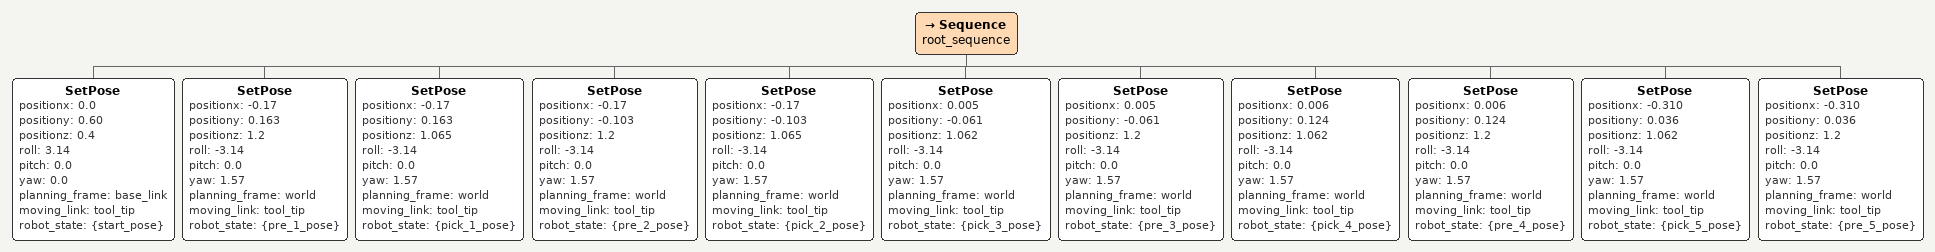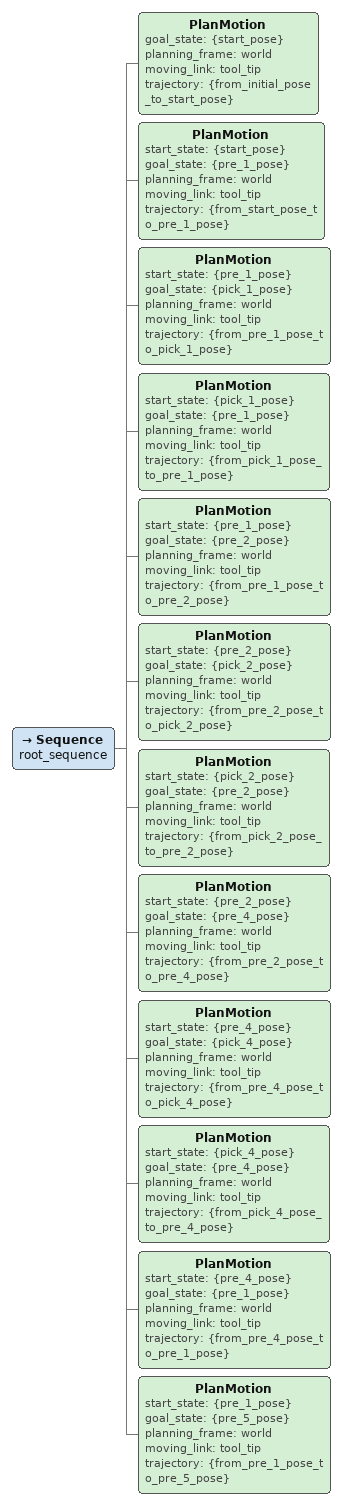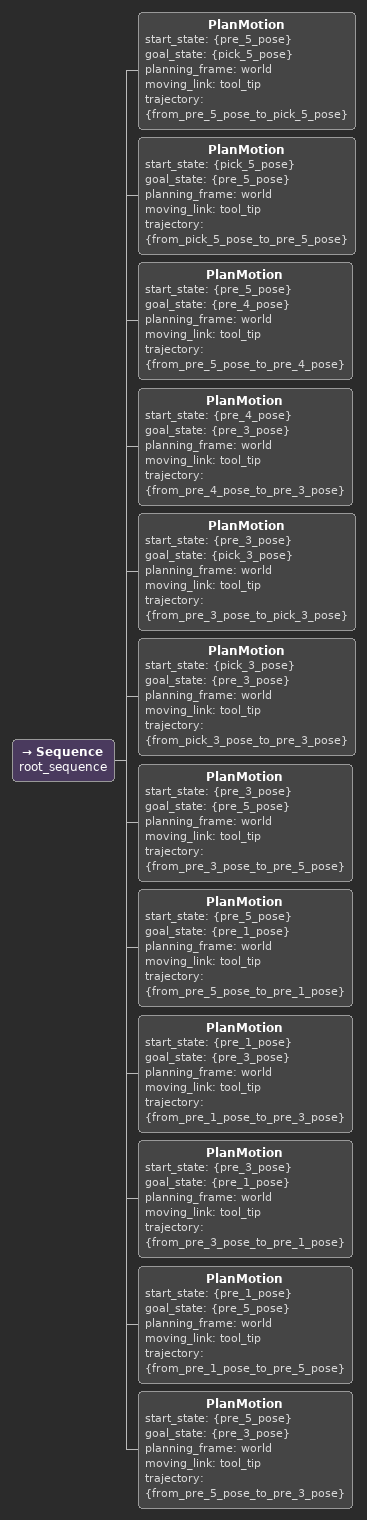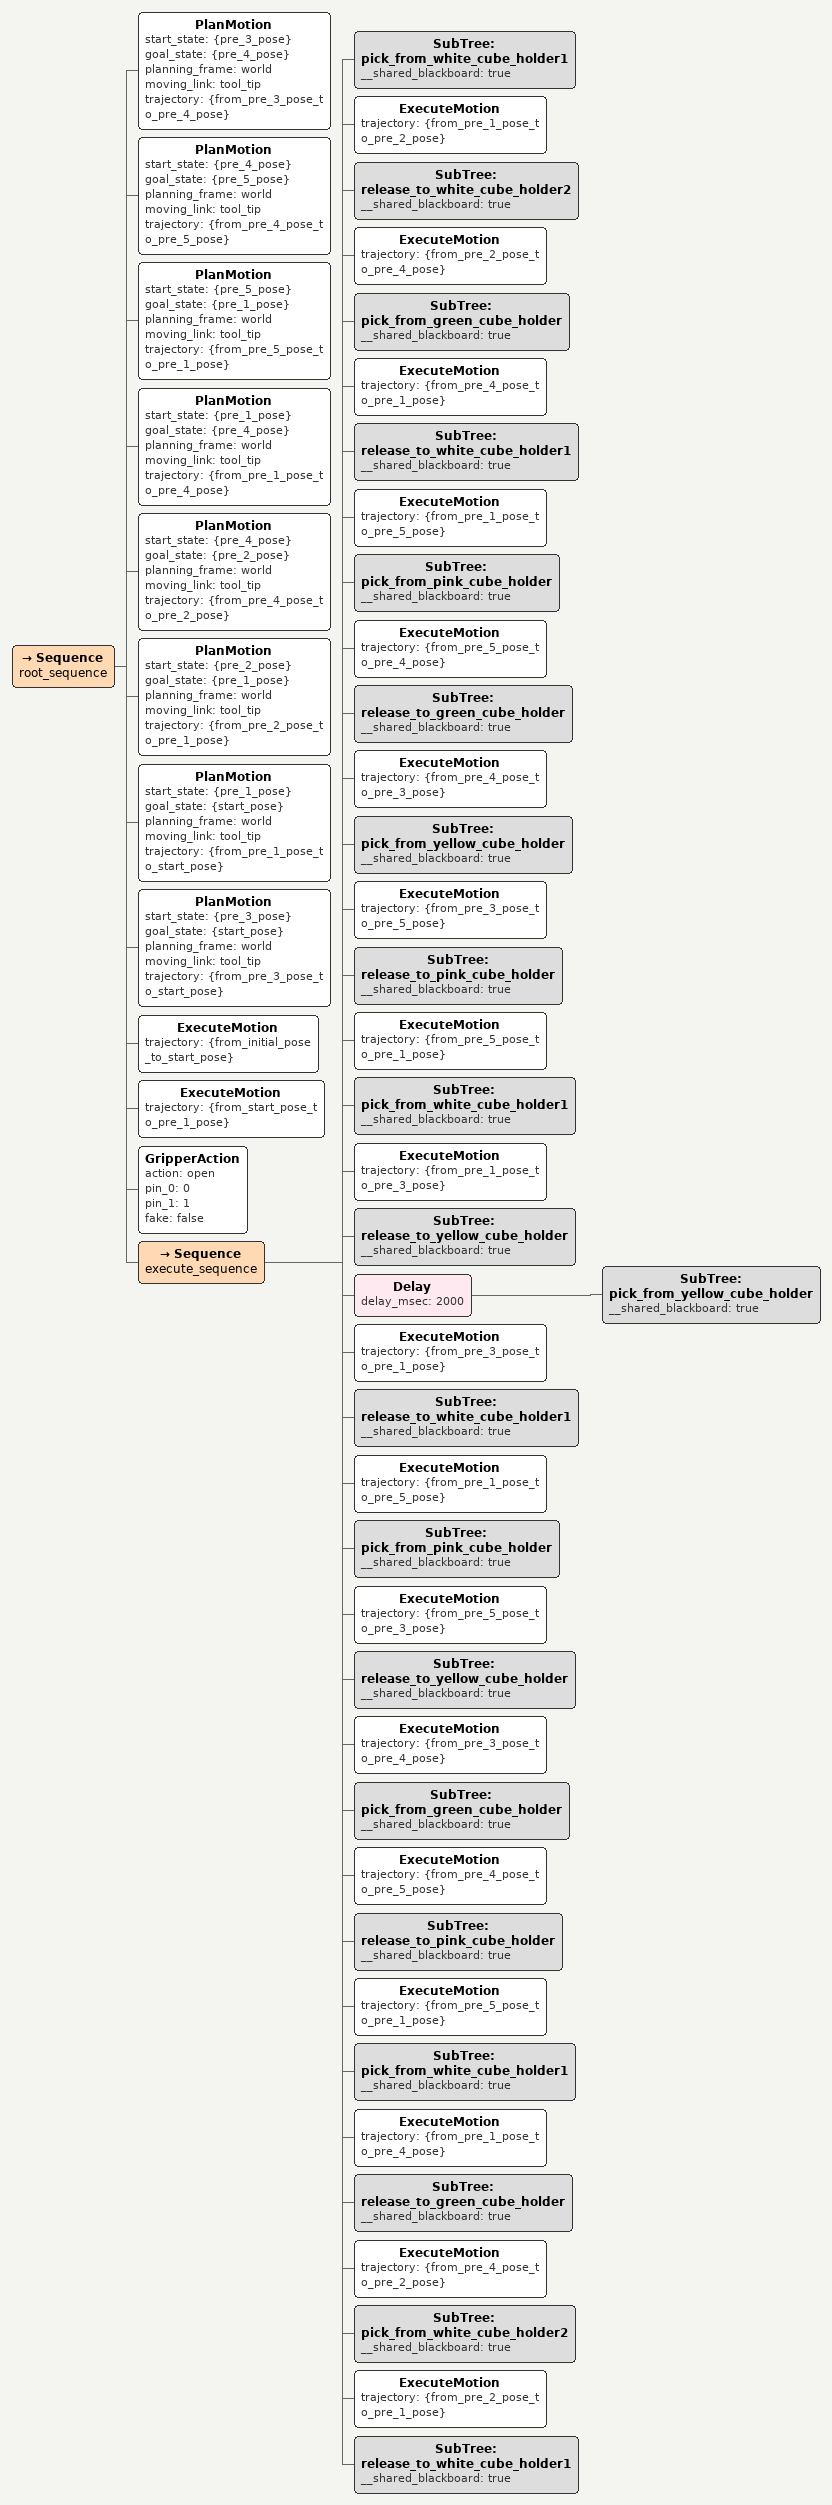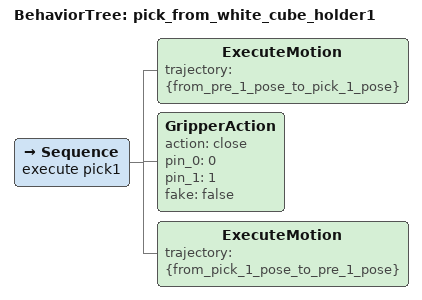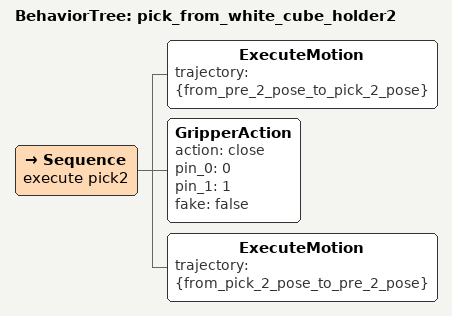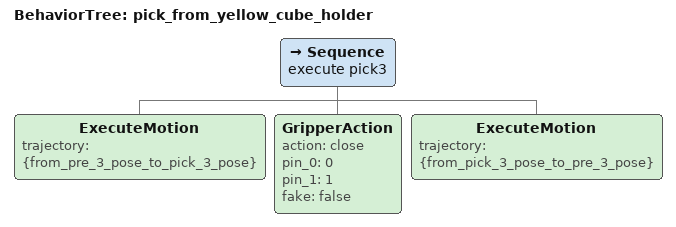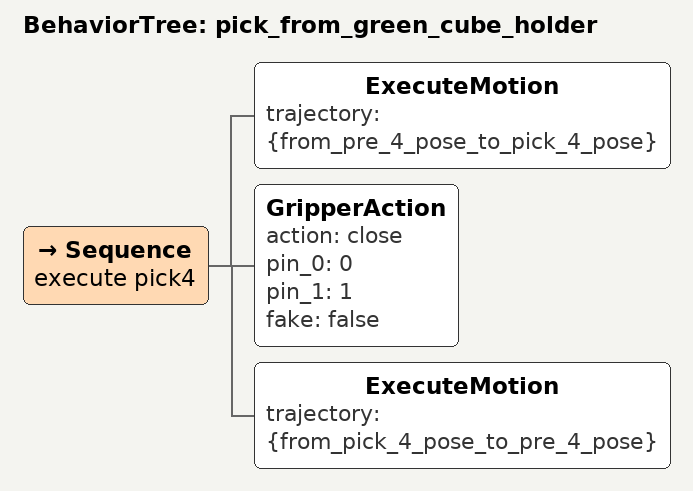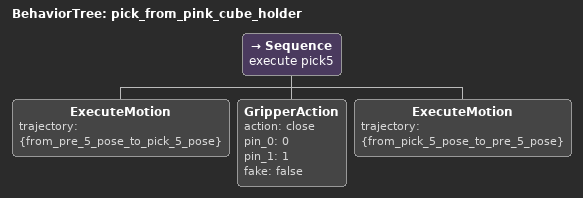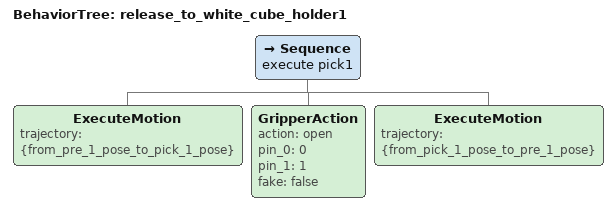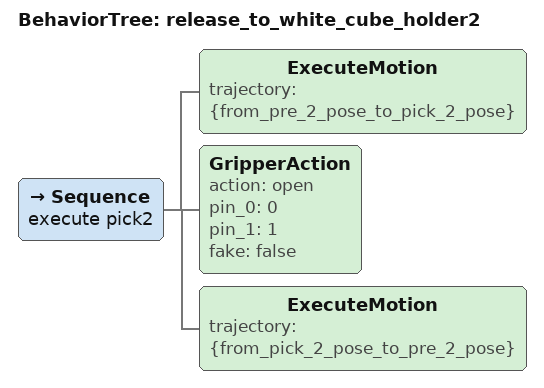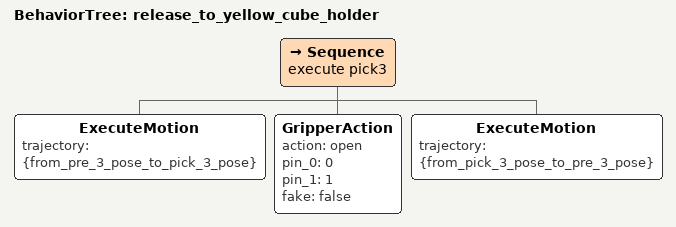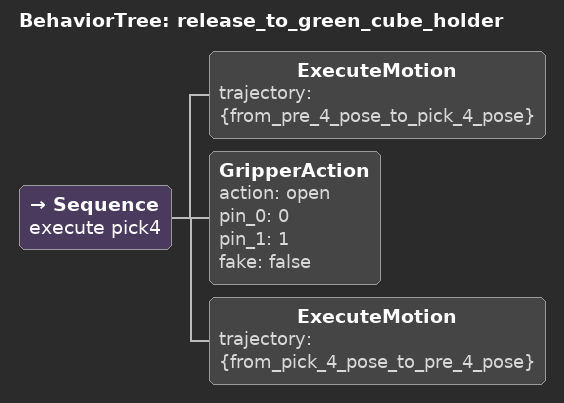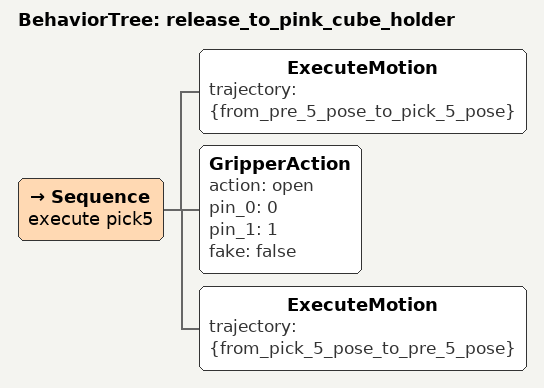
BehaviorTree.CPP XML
<Sequence name="root_sequence">
    <SetPose positionx="0.0" positiony="0.60" positionz="0.4" roll="3.14" pitch="0.0" yaw="0.0" planning_frame="base_link" moving_link="tool_tip" robot_state="{start_pose}"/>
    <SetPose positionx="-0.17" positiony="0.163" positionz="1.2" roll="-3.14" pitch="0.0" yaw="1.57" planning_frame="world" moving_link="tool_tip" robot_state="{pre_1_pose}"/>
    <SetPose positionx="-0.17" positiony="0.163" positionz="1.065" roll="-3.14" pitch="0.0" yaw="1.57" planning_frame="world" moving_link="tool_tip" robot_state="{pick_1_pose}"/>
    <SetPose positionx="-0.17" positiony="-0.103" positionz="1.2" roll="-3.14" pitch="0.0" yaw="1.57" planning_frame="world" moving_link="tool_tip" robot_state="{pre_2_pose}"/>
    <SetPose positionx="-0.17" positiony="-0.103" positionz="1.065" roll="-3.14" pitch="0.0" yaw="1.57" planning_frame="world" moving_link="tool_tip" robot_state="{pick_2_pose}"/>
    <SetPose positionx="0.005" positiony="-0.061" positionz="1.062" roll="-3.14" pitch="0.0" yaw="1.57" planning_frame="world" moving_link="tool_tip" robot_state="{pick_3_pose}"/>
    <SetPose positionx="0.005" positiony="-0.061" positionz="1.2" roll="-3.14" pitch="0.0" yaw="1.57" planning_frame="world" moving_link="tool_tip" robot_state="{pre_3_pose}"/>
    <SetPose positionx="0.006" positiony="0.124" positionz="1.062" roll="-3.14" pitch="0.0" yaw="1.57" planning_frame="world" moving_link="tool_tip" robot_state="{pick_4_pose}"/>
    <SetPose positionx="0.006" positiony="0.124" positionz="1.2" roll="-3.14" pitch="0.0" yaw="1.57" planning_frame="world" moving_link="tool_tip" robot_state="{pre_4_pose}"/>
    <SetPose positionx="-0.310" positiony="0.036" positionz="1.062" roll="-3.14" pitch="0.0" yaw="1.57" planning_frame="world" moving_link="tool_tip" robot_state="{pick_5_pose}"/>
    <SetPose positionx="-0.310" positiony="0.036" positionz="1.2" roll="-3.14" pitch="0.0" yaw="1.57" planning_frame="world" moving_link="tool_tip" robot_state="{pre_5_pose}"/>
</Sequence>

<Sequence name="root_sequence">
    <PlanMotion goal_state="{start_pose}" planning_frame="world" moving_link="tool_tip" trajectory="{from_initial_pose_to_start_pose}"/>
    <PlanMotion start_state="{start_pose}" goal_state="{pre_1_pose}" planning_frame="world" moving_link="tool_tip" trajectory="{from_start_pose_to_pre_1_pose}"/>
    <PlanMotion start_state="{pre_1_pose}" goal_state="{pick_1_pose}" planning_frame="world" moving_link="tool_tip" trajectory="{from_pre_1_pose_to_pick_1_pose}"/>
    <PlanMotion start_state="{pick_1_pose}" goal_state="{pre_1_pose}" planning_frame="world" moving_link="tool_tip" trajectory="{from_pick_1_pose_to_pre_1_pose}"/>
    <PlanMotion start_state="{pre_1_pose}" goal_state="{pre_2_pose}" planning_frame="world" moving_link="tool_tip" trajectory="{from_pre_1_pose_to_pre_2_pose}"/>
    <PlanMotion start_state="{pre_2_pose}" goal_state="{pick_2_pose}" planning_frame="world" moving_link="tool_tip" trajectory="{from_pre_2_pose_to_pick_2_pose}"/>
    <PlanMotion start_state="{pick_2_pose}" goal_state="{pre_2_pose}" planning_frame="world" moving_link="tool_tip" trajectory="{from_pick_2_pose_to_pre_2_pose}"/>
    <PlanMotion start_state="{pre_2_pose}" goal_state="{pre_4_pose}" planning_frame="world" moving_link="tool_tip" trajectory="{from_pre_2_pose_to_pre_4_pose}"/>
    <PlanMotion start_state="{pre_4_pose}" goal_state="{pick_4_pose}" planning_frame="world" moving_link="tool_tip" trajectory="{from_pre_4_pose_to_pick_4_pose}"/>
    <PlanMotion start_state="{pick_4_pose}" goal_state="{pre_4_pose}" planning_frame="world" moving_link="tool_tip" trajectory="{from_pick_4_pose_to_pre_4_pose}"/>
    <PlanMotion start_state="{pre_4_pose}" goal_state="{pre_1_pose}" planning_frame="world" moving_link="tool_tip" trajectory="{from_pre_4_pose_to_pre_1_pose}"/>
    <PlanMotion start_state="{pre_1_pose}" goal_state="{pre_5_pose}" planning_frame="world" moving_link="tool_tip" trajectory="{from_pre_1_pose_to_pre_5_pose}"/>
</Sequence>

<Sequence name="root_sequence">
    <PlanMotion start_state="{pre_5_pose}" goal_state="{pick_5_pose}" planning_frame="world" moving_link="tool_tip" trajectory="{from_pre_5_pose_to_pick_5_pose}"/>
    <PlanMotion start_state="{pick_5_pose}" goal_state="{pre_5_pose}" planning_frame="world" moving_link="tool_tip" trajectory="{from_pick_5_pose_to_pre_5_pose}"/>
    <PlanMotion start_state="{pre_5_pose}" goal_state="{pre_4_pose}" planning_frame="world" moving_link="tool_tip" trajectory="{from_pre_5_pose_to_pre_4_pose}"/>
    <PlanMotion start_state="{pre_4_pose}" goal_state="{pre_3_pose}" planning_frame="world" moving_link="tool_tip" trajectory="{from_pre_4_pose_to_pre_3_pose}"/>
    <PlanMotion start_state="{pre_3_pose}" goal_state="{pick_3_pose}" planning_frame="world" moving_link="tool_tip" trajectory="{from_pre_3_pose_to_pick_3_pose}"/>
    <PlanMotion start_state="{pick_3_pose}" goal_state="{pre_3_pose}" planning_frame="world" moving_link="tool_tip" trajectory="{from_pick_3_pose_to_pre_3_pose}"/>
    <PlanMotion start_state="{pre_3_pose}" goal_state="{pre_5_pose}" planning_frame="world" moving_link="tool_tip" trajectory="{from_pre_3_pose_to_pre_5_pose}"/>
    <PlanMotion start_state="{pre_5_pose}" goal_state="{pre_1_pose}" planning_frame="world" moving_link="tool_tip" trajectory="{from_pre_5_pose_to_pre_1_pose}"/>
    <PlanMotion start_state="{pre_1_pose}" goal_state="{pre_3_pose}" planning_frame="world" moving_link="tool_tip" trajectory="{from_pre_1_pose_to_pre_3_pose}"/>

    <PlanMotion start_state="{pre_3_pose}" goal_state="{pre_1_pose}" planning_frame="world" moving_link="tool_tip" trajectory="{from_pre_3_pose_to_pre_1_pose}"/>
    <PlanMotion start_state="{pre_1_pose}" goal_state="{pre_5_pose}" planning_frame="world" moving_link="tool_tip" trajectory="{from_pre_1_pose_to_pre_5_pose}"/>
    <PlanMotion start_state="{pre_5_pose}" goal_state="{pre_3_pose}" planning_frame="world" moving_link="tool_tip" trajectory="{from_pre_5_pose_to_pre_3_pose}"/>
</Sequence>

<Sequence name="root_sequence">
    <PlanMotion start_state="{pre_3_pose}" goal_state="{pre_4_pose}" planning_frame="world" moving_link="tool_tip" trajectory="{from_pre_3_pose_to_pre_4_pose}"/>
    <PlanMotion start_state="{pre_4_pose}" goal_state="{pre_5_pose}" planning_frame="world" moving_link="tool_tip" trajectory="{from_pre_4_pose_to_pre_5_pose}"/>
    <PlanMotion start_state="{pre_5_pose}" goal_state="{pre_1_pose}" planning_frame="world" moving_link="tool_tip" trajectory="{from_pre_5_pose_to_pre_1_pose}"/>
    <PlanMotion start_state="{pre_1_pose}" goal_state="{pre_4_pose}" planning_frame="world" moving_link="tool_tip" trajectory="{from_pre_1_pose_to_pre_4_pose}"/>
    <PlanMotion start_state="{pre_4_pose}" goal_state="{pre_2_pose}" planning_frame="world" moving_link="tool_tip" trajectory="{from_pre_4_pose_to_pre_2_pose}"/>
    <PlanMotion start_state="{pre_2_pose}" goal_state="{pre_1_pose}" planning_frame="world" moving_link="tool_tip" trajectory="{from_pre_2_pose_to_pre_1_pose}"/>
    <PlanMotion start_state="{pre_1_pose}" goal_state="{start_pose}" planning_frame="world" moving_link="tool_tip" trajectory="{from_pre_1_pose_to_start_pose}"/>
    <PlanMotion start_state="{pre_3_pose}" goal_state="{start_pose}" planning_frame="world" moving_link="tool_tip" trajectory="{from_pre_3_pose_to_start_pose}"/>
    <ExecuteMotion trajectory="{from_initial_pose_to_start_pose}"/>
    <ExecuteMotion trajectory="{from_start_pose_to_pre_1_pose}"/>
    <GripperAction action="open" pin_0="0" pin_1="1" fake="false"/>

        <Sequence name="execute_sequence">
            <SubTree ID="pick_from_white_cube_holder1" __shared_blackboard="true"/>
            <ExecuteMotion trajectory="{from_pre_1_pose_to_pre_2_pose}"/>
            <SubTree ID="release_to_white_cube_holder2" __shared_blackboard="true"/>
            <ExecuteMotion trajectory="{from_pre_2_pose_to_pre_4_pose}"/>
            <SubTree ID="pick_from_green_cube_holder" __shared_blackboard="true"/>
            <ExecuteMotion trajectory="{from_pre_4_pose_to_pre_1_pose}"/>
            <SubTree ID="release_to_white_cube_holder1" __shared_blackboard="true"/>
            <ExecuteMotion trajectory="{from_pre_1_pose_to_pre_5_pose}"/>
            <SubTree ID="pick_from_pink_cube_holder" __shared_blackboard="true"/>
            <ExecuteMotion trajectory="{from_pre_5_pose_to_pre_4_pose}"/>
            <SubTree ID="release_to_green_cube_holder" __shared_blackboard="true"/>
            <ExecuteMotion trajectory="{from_pre_4_pose_to_pre_3_pose}"/>
            <SubTree ID="pick_from_yellow_cube_holder" __shared_blackboard="true"/>
            <ExecuteMotion trajectory="{from_pre_3_pose_to_pre_5_pose}"/>
            <SubTree ID="release_to_pink_cube_holder" __shared_blackboard="true"/>
            <ExecuteMotion trajectory="{from_pre_5_pose_to_pre_1_pose}"/>
            <SubTree ID="pick_from_white_cube_holder1" __shared_blackboard="true"/>
            <ExecuteMotion trajectory="{from_pre_1_pose_to_pre_3_pose}"/>
            <SubTree ID="release_to_yellow_cube_holder" __shared_blackboard="true"/>

            <Delay delay_msec="2000">
                <SubTree ID="pick_from_yellow_cube_holder" __shared_blackboard="true"/>
            </Delay>
            <ExecuteMotion trajectory="{from_pre_3_pose_to_pre_1_pose}"/>
            <SubTree ID="release_to_white_cube_holder1" __shared_blackboard="true"/>
            <ExecuteMotion trajectory="{from_pre_1_pose_to_pre_5_pose}"/>
            <SubTree ID="pick_from_pink_cube_holder" __shared_blackboard="true"/>
            <ExecuteMotion trajectory="{from_pre_5_pose_to_pre_3_pose}"/>
            <SubTree ID="release_to_yellow_cube_holder" __shared_blackboard="true"/>
            <ExecuteMotion trajectory="{from_pre_3_pose_to_pre_4_pose}"/>
            <SubTree ID="pick_from_green_cube_holder" __shared_blackboard="true"/>
            <ExecuteMotion trajectory="{from_pre_4_pose_to_pre_5_pose}"/>
            <SubTree ID="release_to_pink_cube_holder" __shared_blackboard="true"/>
            <ExecuteMotion trajectory="{from_pre_5_pose_to_pre_1_pose}"/>
            <SubTree ID="pick_from_white_cube_holder1" __shared_blackboard="true"/>
            <ExecuteMotion trajectory="{from_pre_1_pose_to_pre_4_pose}"/>
            <SubTree ID="release_to_green_cube_holder" __shared_blackboard="true"/>
            <ExecuteMotion trajectory="{from_pre_4_pose_to_pre_2_pose}"/>
            <SubTree ID="pick_from_white_cube_holder2" __shared_blackboard="true"/>
            <ExecuteMotion trajectory="{from_pre_2_pose_to_pre_1_pose}"/>
            <SubTree ID="release_to_white_cube_holder1" __shared_blackboard="true"/>
        </Sequence>
</Sequence>

<BehaviorTree ID="pick_from_white_cube_holder1">
    <Sequence name="execute pick1">
    <ExecuteMotion trajectory="{from_pre_1_pose_to_pick_1_pose}"/>
    <GripperAction action="close" pin_0="0" pin_1="1" fake="false"/>

    <ExecuteMotion trajectory="{from_pick_1_pose_to_pre_1_pose}"/>
    </Sequence>
</BehaviorTree>

<BehaviorTree ID="pick_from_white_cube_holder2">
    <Sequence name="execute pick2">
    <ExecuteMotion trajectory="{from_pre_2_pose_to_pick_2_pose}"/>
    <GripperAction action="close" pin_0="0" pin_1="1" fake="false"/>
    <ExecuteMotion trajectory="{from_pick_2_pose_to_pre_2_pose}"/>
    </Sequence>
</BehaviorTree>

<BehaviorTree ID="pick_from_yellow_cube_holder">
        <Sequence name="execute pick3">
        <ExecuteMotion trajectory="{from_pre_3_pose_to_pick_3_pose}"/>
        <GripperAction action="close" pin_0="0" pin_1="1" fake="false"/>
´       <ExecuteMotion trajectory="{from_pick_3_pose_to_pre_3_pose}"/>
´        </Sequence>
    </BehaviorTree>

<BehaviorTree ID="pick_from_green_cube_holder">
    <Sequence name="execute pick4">
    <ExecuteMotion trajectory="{from_pre_4_pose_to_pick_4_pose}"/>
    <GripperAction action="close" pin_0="0" pin_1="1" fake="false"/>
    <ExecuteMotion trajectory="{from_pick_4_pose_to_pre_4_pose}"/>
    </Sequence>
</BehaviorTree>

<BehaviorTree ID="pick_from_pink_cube_holder">
    <Sequence name="execute pick5">
    <ExecuteMotion trajectory="{from_pre_5_pose_to_pick_5_pose}"/>
    <GripperAction action="close" pin_0="0" pin_1="1" fake="false"/>
    <ExecuteMotion trajectory="{from_pick_5_pose_to_pre_5_pose}"/>
    </Sequence>
</BehaviorTree>

<BehaviorTree ID="release_to_white_cube_holder1">
    <Sequence name="execute pick1">
    <ExecuteMotion trajectory="{from_pre_1_pose_to_pick_1_pose}"/>
    <GripperAction action="open" pin_0="0" pin_1="1" fake="false"/>
    <ExecuteMotion trajectory="{from_pick_1_pose_to_pre_1_pose}"/>
    </Sequence>
</BehaviorTree>

<BehaviorTree ID="release_to_white_cube_holder2">
    <Sequence name="execute pick2">
    <ExecuteMotion trajectory="{from_pre_2_pose_to_pick_2_pose}"/>
    <GripperAction action="open" pin_0="0" pin_1="1" fake="false"/>
    <ExecuteMotion trajectory="{from_pick_2_pose_to_pre_2_pose}"/>
    </Sequence>
</BehaviorTree>

<BehaviorTree ID="release_to_yellow_cube_holder">
    <Sequence name="execute pick3">
    <ExecuteMotion trajectory="{from_pre_3_pose_to_pick_3_pose}"/>
    <GripperAction action="open" pin_0="0" pin_1="1" fake="false"/>
    <ExecuteMotion trajectory="{from_pick_3_pose_to_pre_3_pose}"/>
    </Sequence>
</BehaviorTree>

<BehaviorTree ID="release_to_green_cube_holder">
    <Sequence name="execute pick4">
    <ExecuteMotion trajectory="{from_pre_4_pose_to_pick_4_pose}"/>
    <GripperAction action="open" pin_0="0" pin_1="1" fake="false"/>
    <ExecuteMotion trajectory="{from_pick_4_pose_to_pre_4_pose}"/>
    </Sequence>
</BehaviorTree>

<BehaviorTree ID="release_to_pink_cube_holder">
    <Sequence name="execute pick5">
    <ExecuteMotion trajectory="{from_pre_5_pose_to_pick_5_pose}"/>
    <GripperAction action="open" pin_0="0" pin_1="1" fake="false"/>
    <ExecuteMotion trajectory="{from_pick_5_pose_to_pre_5_pose}"/>
    </Sequence>
</BehaviorTree>
